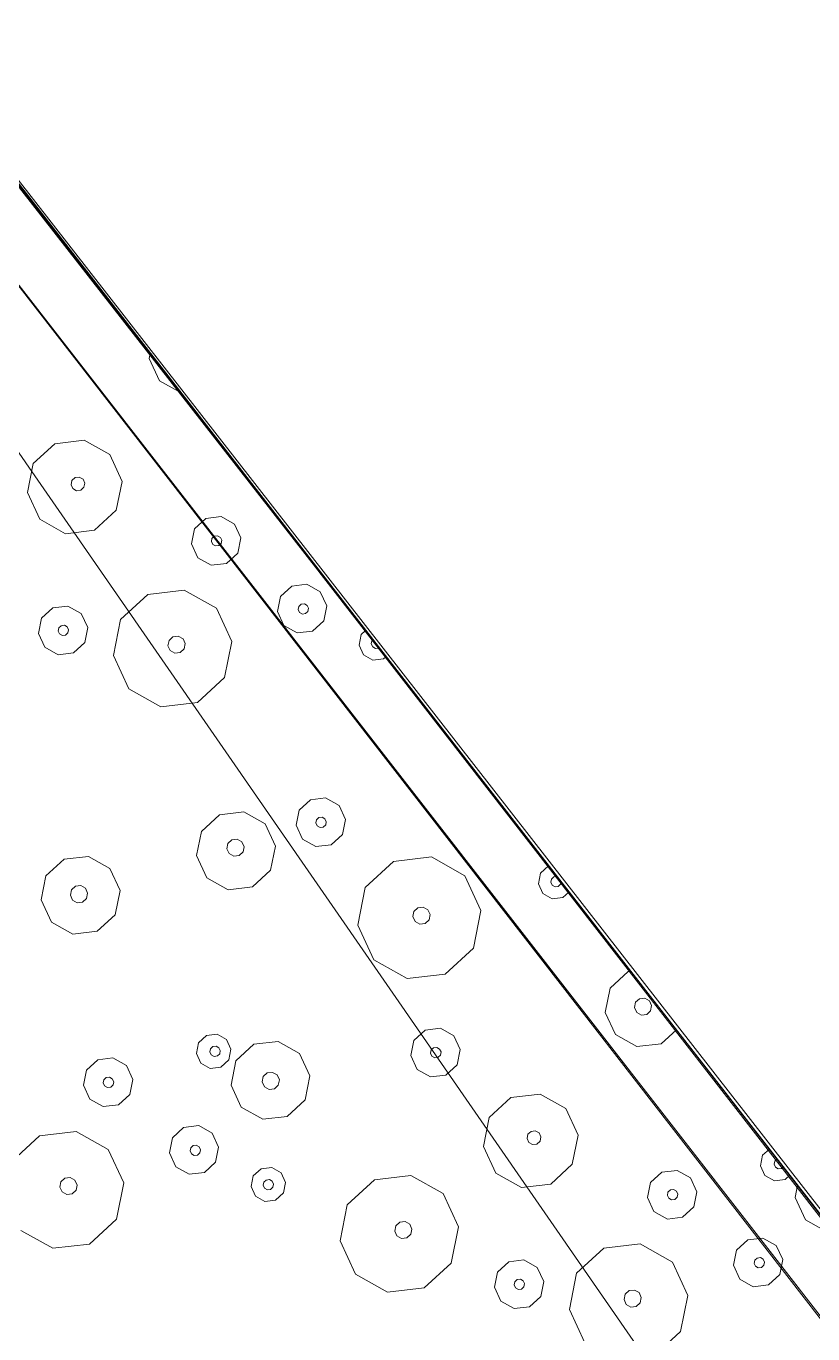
# Model space of a CAD drawing. Header units: metres. Extents: x -2858 to 512, y -1995 to 1252.
# Drawn here: x -970.778 to -968.243, y -830.012 to -825.795 of the extents above; entities that cross this region are included whole.
import ezdxf
from ezdxf.lldxf.tags import DXFTag

# ---------------------------------------------------------------- set-up
doc = ezdxf.new("R2010")
doc.units = ezdxf.units.M
for name, color, linetype in [('Calque commun', 7, 'Continuous'), ('Calque11', 7, 'Continuous'), ('Calque17', 7, 'Continuous')]:
    doc.layers.add(name, color=color, linetype=linetype)
tags = doc.linetypes.add('HIDDENX2', pattern=[0.75, 0.5, -0.25]).pattern_tags.tags
tags[6:7] = [DXFTag(74, 4), DXFTag(75, 0), DXFTag(340, '0'), DXFTag(46, 1.0), DXFTag(50, 0.0), DXFTag(44, 0.0), DXFTag(45, 0.0)]
tags[4:5] = [DXFTag(74, 4), DXFTag(75, 0), DXFTag(340, '0'), DXFTag(46, 1.0), DXFTag(50, 0.0), DXFTag(44, 0.0), DXFTag(45, 0.0)]

# ---------------------------------------------------------------- blocks, each defined once
blk = doc.blocks.new('geometrebondepartleger')
at = {"layer": 'Calque11', "color": 7, "linetype": 'Continuous', "lineweight": 9}
blk.add_polyline3d([(125.0277, 35.9078, 79), (133.3383, 81.851, 79), (145.3136, 148.3761, 79)], dxfattribs=at)
at = {"layer": 'Calque17', "color": 1, "linetype": 'Continuous', "lineweight": 9}
for points in [[(125.174, 36.6886, 79), (126.5286, 44.1348, 79), (125.0378, 35.9435, 79), (126.4161, 43.4883, 79), (128.681, 56.0642, 79), (129.9759, 63.1341, 79), (132.1933, 75.6042, 79), (133.3383, 81.851, 79), (135.2222, 92.3412, 79), (136.4776, 99.3268, 79), (138.1727, 108.7115, 79), (140.4846, 121.4626, 79), (141.0933, 124.9318, 79)], [(125.3707, 36.6528, 79), (126.7254, 44.0992, 79), (125.2346, 35.9078, 79), (126.6129, 43.4526, 79), (128.8778, 56.0285, 79), (130.1727, 63.0986, 79), (132.3901, 75.5687, 79), (133.5351, 81.8153, 79), (135.4191, 92.3058, 79), (136.6745, 99.2914, 79), (138.3695, 108.676, 79), (140.6815, 121.4274, 79), (141.2903, 124.8972, 79)]]:
    blk.add_polyline3d(points, dxfattribs=at)
blk = doc.blocks.new('pattern')
at = {"layer": 'Calque commun', "color": 54, "linetype": 'Continuous', "lineweight": 9}
for p, q in [((56.1296, 31.796), (56.1468, 31.7188)), ((56.2912, 31.75), (56.3337, 31.7752)), ((56.3337, 31.7752), (56.3829, 31.7705)), ((56.3829, 31.7705), (56.42, 31.7377)), ((56.1468, 31.7188), (56.1153, 31.6462)), ((56.2715, 31.7047), (56.2912, 31.75)), ((56.3365, 31.712), (56.3455, 31.7173)), ((56.3455, 31.7173), (56.3558, 31.7163)), ((56.3558, 31.7163), (56.3636, 31.7094)), ((56.42, 31.7377), (56.4308, 31.6895)), ((56.2822, 31.6564), (56.2715, 31.7047)), ((56.3324, 31.7025), (56.3365, 31.712)), ((56.3346, 31.6923), (56.3324, 31.7025)), ((56.3424, 31.6855), (56.3346, 31.6923)), ((56.3528, 31.6845), (56.3424, 31.6855)), ((56.3617, 31.6897), (56.3528, 31.6845)), ((56.3658, 31.6993), (56.3617, 31.6897)), ((56.3636, 31.7094), (56.3658, 31.6993)), ((56.4308, 31.6895), (56.4111, 31.6441)), ((56.1153, 31.6462), (56.0808, 31.6258)), ((56.3193, 31.6237), (56.2822, 31.6564)), ((56.4111, 31.6441), (56.3685, 31.619)), ((56.5815, 31.5992), (56.6837, 31.6596)), ((56.6837, 31.6596), (56.8018, 31.6483)), ((56.3685, 31.619), (56.3193, 31.6237)), ((56.5343, 31.4904), (56.5815, 31.5992)), ((56.0674, 31.5516), (56.075, 31.5509)), ((56.0735, 31.5855), (56.094, 31.5835)), ((56.075, 31.5509), (56.0828, 31.544)), ((56.094, 31.5835), (56.12, 31.5606)), ((56.12, 31.5606), (56.1275, 31.5268)), ((56.072, 31.5191), (56.0617, 31.5201)), ((56.081, 31.5243), (56.072, 31.5191)), ((56.0851, 31.5339), (56.081, 31.5243)), ((56.0828, 31.544), (56.0851, 31.5339)), ((56.1275, 31.5268), (56.1137, 31.4951)), ((56.0839, 31.4775), (56.0545, 31.4803)), ((56.1137, 31.4951), (56.0839, 31.4775)), ((56.5601, 31.3745), (56.5343, 31.4904)), ((56.6796, 31.4762), (56.6865, 31.492)), ((56.6834, 31.4593), (56.6796, 31.4762)), ((56.6865, 31.492), (56.7014, 31.5008)), ((56.7014, 31.5008), (56.7186, 31.4992)), ((56.7186, 31.4992), (56.7316, 31.4877)), ((56.7354, 31.4708), (56.7285, 31.455)), ((56.7316, 31.4877), (56.7354, 31.4708)), ((56.3131, 31.3982), (56.3557, 31.4233)), ((56.3557, 31.4233), (56.4049, 31.4186)), ((56.6963, 31.4478), (56.6834, 31.4593)), ((56.7136, 31.4462), (56.6963, 31.4478)), ((56.7285, 31.455), (56.7136, 31.4462)), ((56.9166, 31.4539), (56.8694, 31.3451)), ((56.2934, 31.3528), (56.3131, 31.3982)), ((56.4049, 31.4186), (56.4419, 31.3859)), ((56.4419, 31.3859), (56.4527, 31.3376)), ((56.3042, 31.3046), (56.2934, 31.3528)), ((56.3556, 31.3477), (56.3597, 31.3572)), ((56.3579, 31.3376), (56.3556, 31.3477)), ((56.3656, 31.3307), (56.3579, 31.3376)), ((56.3597, 31.3572), (56.3687, 31.3625)), ((56.3687, 31.3625), (56.379, 31.3615)), ((56.379, 31.3615), (56.3868, 31.3546)), ((56.3891, 31.3445), (56.3849, 31.335)), ((56.3868, 31.3546), (56.3891, 31.3445)), ((56.4527, 31.3376), (56.433, 31.2923)), ((56.6491, 31.296), (56.5601, 31.3745)), ((56.8694, 31.3451), (56.7672, 31.2847)), ((56.3412, 31.2718), (56.3042, 31.3046)), ((56.376, 31.3297), (56.3656, 31.3307)), ((56.3849, 31.335), (56.376, 31.3297)), ((56.7672, 31.2847), (56.6491, 31.296)), ((56.3904, 31.2671), (56.3412, 31.2718)), ((56.433, 31.2923), (56.3904, 31.2671)), ((56.8377, 31.1778), (56.8574, 31.2232)), ((56.8574, 31.2232), (56.9, 31.2483)), ((56.9, 31.2483), (56.9492, 31.2437)), ((56.9492, 31.2437), (56.9863, 31.2109)), ((56.9863, 31.2109), (56.997, 31.1627)), ((56.8485, 31.1296), (56.8377, 31.1778)), ((56.8999, 31.1727), (56.904, 31.1822)), ((56.9022, 31.1626), (56.8999, 31.1727)), ((56.904, 31.1822), (56.913, 31.1875)), ((56.913, 31.1875), (56.9233, 31.1865)), ((56.9233, 31.1865), (56.9311, 31.1797)), ((56.9334, 31.1695), (56.9292, 31.16)), ((56.9311, 31.1797), (56.9334, 31.1695)), ((56.8855, 31.0969), (56.8485, 31.1296)), ((56.91, 31.1557), (56.9022, 31.1626)), ((56.9203, 31.1547), (56.91, 31.1557)), ((56.9292, 31.16), (56.9203, 31.1547)), ((56.997, 31.1627), (56.9773, 31.1173)), ((56.9348, 31.0922), (56.8855, 31.0969)), ((56.9773, 31.1173), (56.9348, 31.0922)), ((55.968, 31.0006), (56.0337, 30.9943)), ((56.4325, 30.9912), (56.5142, 31.0395)), ((56.5142, 31.0395), (56.6087, 31.0305)), ((56.6087, 31.0305), (56.6799, 30.9677)), ((56.0337, 30.9943), (56.093, 30.942)), ((56.3947, 30.9041), (56.4325, 30.9912)), ((56.6799, 30.9677), (56.7005, 30.875)), ((56.91, 30.9013), (57.0122, 30.9616)), ((57.0122, 30.9616), (57.1303, 30.9504)), ((56.093, 30.942), (56.1102, 30.8647)), ((57.1303, 30.9504), (57.2193, 30.8718)), ((55.9558, 30.8732), (55.9627, 30.889)), ((55.9595, 30.8563), (55.9558, 30.8732)), ((55.9627, 30.889), (55.9776, 30.8978)), ((55.9776, 30.8978), (55.9948, 30.8962)), ((55.9948, 30.8962), (56.0078, 30.8848)), ((56.0078, 30.8848), (56.0115, 30.8679)), ((56.4153, 30.8115), (56.3947, 30.9041)), ((56.5109, 30.8928), (56.5164, 30.9055)), ((56.5139, 30.8792), (56.5109, 30.8928)), ((56.5243, 30.8701), (56.5139, 30.8792)), ((56.5164, 30.9055), (56.5283, 30.9125)), ((56.5283, 30.9125), (56.5421, 30.9112)), ((56.55, 30.8758), (56.5381, 30.8688)), ((56.5421, 30.9112), (56.5525, 30.902)), ((56.5555, 30.8885), (56.55, 30.8758)), ((56.5525, 30.902), (56.5555, 30.8885)), ((56.7005, 30.875), (56.6627, 30.7879)), ((56.8628, 30.7924), (56.91, 30.9013)), ((57.2193, 30.8718), (57.2451, 30.756)), ((55.9725, 30.8448), (55.9595, 30.8563)), ((55.9897, 30.8432), (55.9725, 30.8448)), ((56.0046, 30.852), (55.9897, 30.8432)), ((56.0115, 30.8679), (56.0046, 30.852)), ((56.1102, 30.8647), (56.0787, 30.7922)), ((56.5381, 30.8688), (56.5243, 30.8701)), ((56.0787, 30.7922), (56.0106, 30.7519)), ((56.4865, 30.7486), (56.4153, 30.8115)), ((56.6627, 30.7879), (56.581, 30.7396)), ((56.8886, 30.6766), (56.8628, 30.7924)), ((57.0081, 30.7782), (57.015, 30.7941)), ((57.015, 30.7941), (57.0299, 30.8029)), ((57.0299, 30.8029), (57.0471, 30.8012)), ((57.0471, 30.8012), (57.0601, 30.7898)), ((57.0601, 30.7898), (57.0638, 30.7729)), ((55.9319, 30.7594), (55.9256, 30.765)), ((56.0106, 30.7519), (55.9319, 30.7594)), ((56.581, 30.7396), (56.4865, 30.7486)), ((57.0118, 30.7613), (57.0081, 30.7782)), ((57.0248, 30.7499), (57.0118, 30.7613)), ((57.042, 30.7482), (57.0248, 30.7499)), ((57.0569, 30.757), (57.042, 30.7482)), ((57.0638, 30.7729), (57.0569, 30.757)), ((57.2451, 30.756), (57.1978, 30.6471)), ((56.9775, 30.5981), (56.8886, 30.6766)), ((57.1978, 30.6471), (57.0957, 30.5868)), ((57.0957, 30.5868), (56.9775, 30.5981)), ((56.4803, 30.5239), (56.5229, 30.5491)), ((56.5229, 30.5491), (56.5721, 30.5444)), ((56.5721, 30.5444), (56.6092, 30.5116)), ((56.4607, 30.4786), (56.4803, 30.5239)), ((56.6092, 30.5116), (56.6199, 30.4634)), ((56.4714, 30.4303), (56.4607, 30.4786)), ((56.5229, 30.4734), (56.527, 30.483)), ((56.5251, 30.4633), (56.5229, 30.4734)), ((56.5329, 30.4564), (56.5251, 30.4633)), ((56.527, 30.483), (56.5359, 30.4882)), ((56.5432, 30.4554), (56.5329, 30.4564)), ((56.5359, 30.4882), (56.5463, 30.4873)), ((56.5522, 30.4607), (56.5432, 30.4554)), ((56.5463, 30.4873), (56.5541, 30.4804)), ((56.5563, 30.4702), (56.5522, 30.4607)), ((56.5541, 30.4804), (56.5563, 30.4702)), ((56.6199, 30.4634), (56.6003, 30.418)), ((55.8608, 30.4058), (55.8667, 30.4093)), ((55.8667, 30.4093), (55.877, 30.4083)), ((55.868, 30.4459), (55.8939, 30.4434)), ((55.877, 30.4083), (55.8848, 30.4014)), ((55.8939, 30.4434), (55.9198, 30.4205)), ((55.9198, 30.4205), (55.9273, 30.3867)), ((56.5085, 30.3976), (56.4714, 30.4303)), ((56.6003, 30.418), (56.5577, 30.3929)), ((57.1747, 30.3903), (57.2045, 30.4079)), ((57.2045, 30.4079), (57.2389, 30.4047)), ((55.8636, 30.3775), (55.8568, 30.3835)), ((55.874, 30.3765), (55.8636, 30.3775)), ((55.8829, 30.3818), (55.874, 30.3765)), ((55.8871, 30.3913), (55.8829, 30.3818)), ((55.8848, 30.4014), (55.8871, 30.3913)), ((55.9273, 30.3867), (55.9136, 30.355)), ((56.5577, 30.3929), (56.5085, 30.3976)), ((57.1609, 30.3586), (57.1747, 30.3903)), ((57.2003, 30.3558), (57.2045, 30.3654)), ((57.2045, 30.3654), (57.2134, 30.3706)), ((57.2134, 30.3706), (57.2237, 30.3697)), ((57.2237, 30.3697), (57.2315, 30.3628)), ((57.2389, 30.4047), (57.2649, 30.3818)), ((57.2649, 30.3818), (57.2724, 30.348)), ((55.8493, 30.3406), (55.8491, 30.3408)), ((55.8838, 30.3374), (55.8493, 30.3406)), ((55.9136, 30.355), (55.8838, 30.3374)), ((56.1013, 30.2747), (56.2077, 30.3376)), ((56.2077, 30.3376), (56.3308, 30.3259)), ((56.3308, 30.3259), (56.4235, 30.244)), ((57.1684, 30.3248), (57.1609, 30.3586)), ((57.1944, 30.3019), (57.1684, 30.3248)), ((57.2026, 30.3457), (57.2003, 30.3558)), ((57.2104, 30.3388), (57.2026, 30.3457)), ((57.2207, 30.3379), (57.2104, 30.3388)), ((57.2296, 30.3431), (57.2207, 30.3379)), ((57.2338, 30.3527), (57.2296, 30.3431)), ((57.2315, 30.3628), (57.2338, 30.3527)), ((57.2724, 30.348), (57.2586, 30.3162)), ((57.2288, 30.2986), (57.1944, 30.3019)), ((57.2586, 30.3162), (57.2288, 30.2986)), ((56.0521, 30.1613), (56.1013, 30.2747)), ((56.4235, 30.244), (56.4503, 30.1234)), ((56.8659, 30.2193), (56.934, 30.2595)), ((56.934, 30.2595), (57.0128, 30.252)), ((57.0128, 30.252), (57.0721, 30.1997)), ((56.8345, 30.1467), (56.8659, 30.2193)), ((57.0721, 30.1997), (57.0893, 30.1224)), ((56.079, 30.0407), (56.0521, 30.1613)), ((56.2133, 30.1456), (56.2202, 30.1615)), ((56.2202, 30.1615), (56.2351, 30.1703)), ((56.2351, 30.1703), (56.2524, 30.1686)), ((56.2524, 30.1686), (56.2653, 30.1572)), ((56.2653, 30.1572), (56.2691, 30.1403)), ((56.9347, 30.139), (56.9416, 30.1549)), ((56.9416, 30.1549), (56.9565, 30.1637)), ((56.9565, 30.1637), (56.9737, 30.1621)), ((56.9737, 30.1621), (56.9867, 30.1506)), ((57.2337, 30.1537), (57.2762, 30.1788)), ((57.2762, 30.1788), (57.3254, 30.1741)), ((57.3254, 30.1741), (57.3625, 30.1414)), ((56.2171, 30.1287), (56.2133, 30.1456)), ((56.2301, 30.1173), (56.2171, 30.1287)), ((56.2473, 30.1156), (56.2301, 30.1173)), ((56.2622, 30.1244), (56.2473, 30.1156)), ((56.2691, 30.1403), (56.2622, 30.1244)), ((56.4503, 30.1234), (56.4012, 30.01)), ((56.8517, 30.0695), (56.8345, 30.1467)), ((56.9385, 30.1221), (56.9347, 30.139)), ((56.9514, 30.1107), (56.9385, 30.1221)), ((56.9836, 30.1178), (56.9687, 30.1091)), ((56.9904, 30.1337), (56.9836, 30.1178)), ((56.9867, 30.1506), (56.9904, 30.1337)), ((57.0893, 30.1224), (57.0578, 30.0499)), ((57.214, 30.1083), (57.2337, 30.1537)), ((57.2749, 30.1061), (57.279, 30.1156)), ((57.279, 30.1156), (57.288, 30.1209)), ((57.288, 30.1209), (57.2983, 30.1199)), ((57.2983, 30.1199), (57.3061, 30.1131)), ((57.3061, 30.1131), (57.3083, 30.1029)), ((57.3625, 30.1414), (57.3733, 30.0931)), ((56.9687, 30.1091), (56.9514, 30.1107)), ((57.2247, 30.06), (57.214, 30.1083)), ((57.2771, 30.096), (57.2749, 30.1061)), ((57.2849, 30.0891), (57.2771, 30.096)), ((57.2953, 30.0881), (57.2849, 30.0891)), ((57.3042, 30.0934), (57.2953, 30.0881)), ((57.3083, 30.1029), (57.3042, 30.0934)), ((57.3733, 30.0931), (57.3536, 30.0478)), ((56.1717, 29.9589), (56.079, 30.0407)), ((56.911, 30.0171), (56.8517, 30.0695)), ((57.0578, 30.0499), (56.9897, 30.0096)), ((57.2618, 30.0273), (57.2247, 30.06)), ((57.3536, 30.0478), (57.311, 30.0226)), ((57.524, 30.0029), (57.6262, 30.0632)), ((57.6262, 30.0632), (57.7443, 30.0519)), ((57.7443, 30.0519), (57.8333, 29.9734)), ((56.4012, 30.01), (56.2947, 29.9471)), ((56.9897, 30.0096), (56.911, 30.0171)), ((56.9723, 29.9728), (57.0021, 29.9904)), ((57.0021, 29.9904), (57.0365, 29.9871)), ((57.0365, 29.9871), (57.0625, 29.9642)), ((57.311, 30.0226), (57.2618, 30.0273)), ((57.4768, 29.894), (57.524, 30.0029)), ((56.2947, 29.9471), (56.1717, 29.9589)), ((56.9585, 29.9411), (56.9723, 29.9728)), ((56.9941, 29.9407), (56.9983, 29.9502)), ((56.9983, 29.9502), (57.0072, 29.9555)), ((57.0072, 29.9555), (57.0175, 29.9545)), ((57.0175, 29.9545), (57.0253, 29.9476)), ((57.0253, 29.9476), (57.0276, 29.9375)), ((57.0625, 29.9642), (57.07, 29.9305)), ((57.8333, 29.9734), (57.8591, 29.8576)), ((56.966, 29.9073), (56.9585, 29.9411)), ((56.992, 29.8844), (56.966, 29.9073)), ((56.9964, 29.9306), (56.9941, 29.9407)), ((57.0042, 29.9237), (56.9964, 29.9306)), ((57.0145, 29.9227), (57.0042, 29.9237)), ((57.0235, 29.928), (57.0145, 29.9227)), ((57.0276, 29.9375), (57.0235, 29.928)), ((57.07, 29.9305), (57.0562, 29.8987)), ((57.629, 29.8957), (57.6439, 29.9045)), ((57.6439, 29.9045), (57.6611, 29.9028)), ((57.6611, 29.9028), (57.6741, 29.8914)), ((57.0264, 29.8811), (56.992, 29.8844)), ((57.0562, 29.8987), (57.0264, 29.8811)), ((57.5026, 29.7782), (57.4768, 29.894)), ((57.6221, 29.8798), (57.629, 29.8957)), ((57.6259, 29.8629), (57.6221, 29.8798)), ((57.6388, 29.8514), (57.6259, 29.8629)), ((57.6779, 29.8745), (57.671, 29.8586)), ((57.6741, 29.8914), (57.6779, 29.8745)), ((57.2556, 29.8018), (57.2982, 29.827)), ((57.2982, 29.827), (57.3474, 29.8223)), ((57.3474, 29.8223), (57.3844, 29.7895)), ((57.6561, 29.8498), (57.6388, 29.8514)), ((57.671, 29.8586), (57.6561, 29.8498)), ((56.1737, 29.7532), (56.2163, 29.7783)), ((56.2163, 29.7783), (56.2655, 29.7736)), ((57.2359, 29.7565), (57.2556, 29.8018)), ((57.3844, 29.7895), (57.3952, 29.7413)), ((57.5916, 29.6996), (57.5026, 29.7782)), ((56.154, 29.7078), (56.1737, 29.7532)), ((56.2655, 29.7736), (56.3026, 29.7409)), ((56.3026, 29.7409), (56.3133, 29.6926)), ((57.2467, 29.7082), (57.2359, 29.7565)), ((57.2981, 29.7513), (57.3022, 29.7609)), ((57.3004, 29.7412), (57.2981, 29.7513)), ((57.3081, 29.7343), (57.3004, 29.7412)), ((57.3022, 29.7609), (57.3112, 29.7661)), ((57.3185, 29.7333), (57.3081, 29.7343)), ((57.3112, 29.7661), (57.3215, 29.7652)), ((57.3274, 29.7386), (57.3185, 29.7333)), ((57.3215, 29.7652), (57.3293, 29.7583)), ((57.3316, 29.7481), (57.3274, 29.7386)), ((57.3293, 29.7583), (57.3316, 29.7481)), ((57.3952, 29.7413), (57.3755, 29.6959)), ((56.1648, 29.6596), (56.154, 29.7078)), ((56.2162, 29.7027), (56.2204, 29.7122)), ((56.2185, 29.6926), (56.2162, 29.7027)), ((56.2263, 29.6857), (56.2185, 29.6926)), ((56.2204, 29.7122), (56.2293, 29.7175)), ((56.2293, 29.7175), (56.2396, 29.7165)), ((56.2396, 29.7165), (56.2474, 29.7096)), ((56.2497, 29.6995), (56.2455, 29.69)), ((56.2474, 29.7096), (56.2497, 29.6995)), ((56.3133, 29.6926), (56.2936, 29.6473)), ((57.2837, 29.6755), (57.2467, 29.7082)), ((57.3755, 29.6959), (57.3329, 29.6708)), ((57.7097, 29.6884), (57.5916, 29.6996)), ((56.2018, 29.6268), (56.1648, 29.6596)), ((56.2366, 29.6847), (56.2263, 29.6857)), ((56.2455, 29.69), (56.2366, 29.6847)), ((56.3887, 29.6428), (56.4569, 29.683)), ((56.4569, 29.683), (56.5356, 29.6755)), ((56.5356, 29.6755), (56.5949, 29.6232)), ((57.3329, 29.6708), (57.2837, 29.6755)), ((56.2511, 29.6221), (56.2018, 29.6268)), ((56.2936, 29.6473), (56.2511, 29.6221)), ((56.3573, 29.5702), (56.3887, 29.6428)), ((56.5949, 29.6232), (56.6121, 29.546)), ((56.3745, 29.493), (56.3573, 29.5702)), ((56.4503, 29.5529), (56.4572, 29.5687)), ((56.4572, 29.5687), (56.4721, 29.5775)), ((56.4721, 29.5775), (56.4893, 29.5759)), ((56.4893, 29.5759), (56.5023, 29.5644)), ((56.5023, 29.5644), (56.506, 29.5476)), ((56.454, 29.536), (56.4503, 29.5529)), ((56.467, 29.5245), (56.454, 29.536)), ((56.4842, 29.5229), (56.467, 29.5245)), ((56.4991, 29.5317), (56.4842, 29.5229)), ((56.506, 29.5476), (56.4991, 29.5317)), ((56.6121, 29.546), (56.5807, 29.4734)), ((55.6975, 29.5002), (55.7057, 29.4995)), ((55.7057, 29.4995), (55.7317, 29.4766)), ((56.4338, 29.4407), (56.3745, 29.493)), ((55.6965, 29.4379), (55.6875, 29.4327)), ((55.691, 29.4641), (55.6983, 29.4576)), ((55.7006, 29.4475), (55.6965, 29.4379)), ((55.6983, 29.4576), (55.7006, 29.4475)), ((55.7392, 29.4428), (55.7254, 29.411)), ((55.7317, 29.4766), (55.7392, 29.4428)), ((56.5125, 29.4332), (56.4338, 29.4407)), ((56.5807, 29.4734), (56.5125, 29.4332)), ((55.6956, 29.3934), (55.6786, 29.3951)), ((55.6875, 29.4327), (55.6854, 29.4329)), ((55.7254, 29.411), (55.6956, 29.3934)), ((56.8293, 29.3652), (56.8974, 29.4055)), ((56.8974, 29.4055), (56.9762, 29.398)), ((56.9762, 29.398), (57.0355, 29.3456)), ((56.7979, 29.2927), (56.8293, 29.3652)), ((57.0355, 29.3456), (57.0527, 29.2684)), ((55.7005, 29.2485), (55.743, 29.2736)), ((55.743, 29.2736), (55.7923, 29.2689)), ((55.7923, 29.2689), (55.8293, 29.2362)), ((56.8151, 29.2154), (56.7979, 29.2927)), ((56.8983, 29.2768), (56.9052, 29.2927)), ((56.902, 29.2599), (56.8983, 29.2768)), ((56.9052, 29.2927), (56.9201, 29.3015)), ((56.9201, 29.3015), (56.9373, 29.2998)), ((56.9373, 29.2998), (56.9503, 29.2884)), ((56.954, 29.2715), (56.9471, 29.2556)), ((56.9503, 29.2884), (56.954, 29.2715)), ((55.6808, 29.2031), (55.7005, 29.2485)), ((55.8293, 29.2362), (55.8401, 29.1879)), ((56.915, 29.2485), (56.902, 29.2599)), ((56.9322, 29.2468), (56.915, 29.2485)), ((56.9471, 29.2556), (56.9322, 29.2468)), ((57.0527, 29.2684), (57.0212, 29.1958)), ((55.6916, 29.1548), (55.6808, 29.2031)), ((55.7417, 29.2009), (55.7458, 29.2104)), ((55.744, 29.1908), (55.7417, 29.2009)), ((55.7518, 29.1839), (55.744, 29.1908)), ((55.7458, 29.2104), (55.7548, 29.2157)), ((55.7548, 29.2157), (55.7651, 29.2147)), ((55.771, 29.1882), (55.7621, 29.1829)), ((55.7651, 29.2147), (55.7729, 29.2079)), ((55.7752, 29.1977), (55.771, 29.1882)), ((55.7729, 29.2079), (55.7752, 29.1977)), ((55.8401, 29.1879), (55.8204, 29.1426)), ((56.8744, 29.1631), (56.8151, 29.2154)), ((57.0212, 29.1958), (56.9531, 29.1556)), ((55.7286, 29.1221), (55.6916, 29.1548)), ((55.7621, 29.1829), (55.7518, 29.1839)), ((55.8204, 29.1426), (55.7778, 29.1174)), ((55.9909, 29.0977), (56.093, 29.158)), ((56.093, 29.158), (56.2112, 29.1468)), ((56.2112, 29.1468), (56.3001, 29.0682)), ((56.9531, 29.1556), (56.8744, 29.1631)), ((55.7778, 29.1174), (55.7286, 29.1221)), ((55.9437, 28.9888), (55.9909, 29.0977)), ((56.3001, 29.0682), (56.3259, 28.9524)), ((55.9695, 28.873), (55.9437, 28.9888)), ((56.0889, 28.9746), (56.0958, 28.9905)), ((56.0927, 28.9577), (56.0889, 28.9746)), ((56.0958, 28.9905), (56.1107, 28.9993)), ((56.1107, 28.9993), (56.128, 28.9976)), ((56.128, 28.9976), (56.1409, 28.9862)), ((56.1409, 28.9862), (56.1447, 28.9693)), ((56.1057, 28.9463), (56.0927, 28.9577)), ((56.1229, 28.9446), (56.1057, 28.9463)), ((56.1378, 28.9534), (56.1229, 28.9446)), ((56.1447, 28.9693), (56.1378, 28.9534)), ((56.3259, 28.9524), (56.2787, 28.8435)), ((55.7027, 28.8513), (55.7224, 28.8966)), ((55.7224, 28.8966), (55.765, 28.9218)), ((55.765, 28.9218), (55.8142, 28.9171)), ((55.8142, 28.9171), (55.8513, 28.8843)), ((55.7135, 28.803), (55.7027, 28.8513)), ((55.7649, 28.8461), (55.7691, 28.8557)), ((55.7691, 28.8557), (55.778, 28.8609)), ((55.778, 28.8609), (55.7883, 28.86)), ((55.7883, 28.86), (55.7961, 28.8531)), ((55.7961, 28.8531), (55.7984, 28.843)), ((55.8513, 28.8843), (55.862, 28.8361)), ((56.0584, 28.7944), (55.9695, 28.873)), ((55.7672, 28.836), (55.7649, 28.8461)), ((55.775, 28.8291), (55.7672, 28.836)), ((55.7853, 28.8281), (55.775, 28.8291)), ((55.7943, 28.8334), (55.7853, 28.8281)), ((55.7984, 28.843), (55.7943, 28.8334)), ((55.862, 28.8361), (55.8423, 28.7907)), ((56.2787, 28.8435), (56.1765, 28.7832)), ((55.7506, 28.7703), (55.7135, 28.803)), ((55.7998, 28.7656), (55.7506, 28.7703)), ((55.8423, 28.7907), (55.7998, 28.7656)), ((56.1765, 28.7832), (56.0584, 28.7944)), ((56.2471, 28.6763), (56.2667, 28.7217)), ((56.2667, 28.7217), (56.3093, 28.7468)), ((56.3093, 28.7468), (56.3585, 28.7421)), ((56.3585, 28.7421), (56.3956, 28.7094)), ((56.3092, 28.6712), (56.3134, 28.6807)), ((56.3134, 28.6807), (56.3223, 28.686)), ((56.3223, 28.686), (56.3327, 28.685)), ((56.3327, 28.685), (56.3404, 28.6781)), ((56.3404, 28.6781), (56.3427, 28.668)), ((56.3956, 28.7094), (56.4063, 28.6611)), ((56.2578, 28.628), (56.2471, 28.6763)), ((56.3115, 28.661), (56.3092, 28.6712)), ((56.3193, 28.6542), (56.3115, 28.661)), ((56.3296, 28.6532), (56.3193, 28.6542)), ((56.3386, 28.6585), (56.3296, 28.6532)), ((56.3427, 28.668), (56.3386, 28.6585)), ((56.4063, 28.6611), (56.3867, 28.6158)), ((56.2949, 28.5953), (56.2578, 28.628)), ((56.3441, 28.5906), (56.2949, 28.5953)), ((56.3867, 28.6158), (56.3441, 28.5906)), ((55.8418, 28.4897), (55.9235, 28.5379)), ((55.9235, 28.5379), (56.018, 28.5289)), ((56.018, 28.5289), (56.0892, 28.4661)), ((55.804, 28.4026), (55.8418, 28.4897)), ((55.5046, 28.4302), (55.5195, 28.3632)), ((56.0892, 28.4661), (56.1098, 28.3734)), ((55.8247, 28.3099), (55.804, 28.4026)), ((55.9202, 28.3912), (55.9258, 28.4039)), ((55.9233, 28.3777), (55.9202, 28.3912)), ((55.9258, 28.4039), (55.9377, 28.4109)), ((55.9377, 28.4109), (55.9515, 28.4096)), ((55.9515, 28.4096), (55.9618, 28.4005)), ((55.9648, 28.387), (55.9593, 28.3743)), ((55.9618, 28.4005), (55.9648, 28.387)), ((55.5195, 28.3632), (55.4881, 28.2906)), ((55.9336, 28.3685), (55.9233, 28.3777)), ((55.9474, 28.3672), (55.9336, 28.3685)), ((55.9593, 28.3743), (55.9474, 28.3672)), ((56.1098, 28.3734), (56.0721, 28.2863)), ((55.8958, 28.2471), (55.8247, 28.3099)), ((55.4881, 28.2906), (55.4784, 28.2849)), ((56.0721, 28.2863), (55.9903, 28.2381)), ((55.9903, 28.2381), (55.8958, 28.2471))]:
    blk.add_line(p, q, dxfattribs=at)
at = {"layer": 'Calque commun', "color": 7, "linetype": 'Continuous', "lineweight": 9}
mesh = blk.add_polyface(dxfattribs=at)
corners = [(70.8497, 113.5412), (53.8349, 19.1692), (74.7282, 106.3237), (76.0435, 113.5984), (74.769, 106.1763), (58.8077, 18.2701), (114.1703, 105.207), (114.1703, 98.5387)]
mesh.append_faces([[corners[k] for k in face] for face in [(3, 4, 6)]], dxfattribs={"vtx0": -1, "vtx1": -1, "color": 7})
mesh.append_faces([[corners[k] for k in face] for face in [(3, 2, 4)]], dxfattribs={"vtx0": -1, "vtx2": -1, "color": 7})
mesh.append_faces([[corners[k] for k in face] for face in [(5, 2, 1)]], dxfattribs={"vtx1": -1, "color": 7})
mesh.append_faces([[corners[k] for k in face] for face in [(0, 1, 2), (3, 0, 2)]], dxfattribs={"vtx1": -1, "vtx2": -1, "color": 7})
mesh.append_faces([[corners[k] for k in face] for face in [(4, 7, 6)]], dxfattribs={"vtx2": -1, "color": 7})

msp = doc.modelspace()

# ---------------------------------------------------------------- linework, layer by layer
at = {"layer": 'Calque commun', "color": 3, "linetype": 'HIDDENX2', "lineweight": 18, "extrusion": (0, 0, -1)}
msp.add_arc((879.8798, -719.4797), 120.3746, 259.883419, 322.052272, dxfattribs=at)

# ---------------------------------------------------------------- block references
at = {"layer": 'Calque commun', "color": 0, "linetype": 'ByBlock', "lineweight": -2, "rotation": 228.1617603435354}
for name, p in [('geometrebondepartleger', (-916.0371, -706.7784)), ('pattern', (-954.4467, -766.6559))]:
    msp.add_blockref(name, p, dxfattribs=at)

doc.saveas('drawing.dxf')
